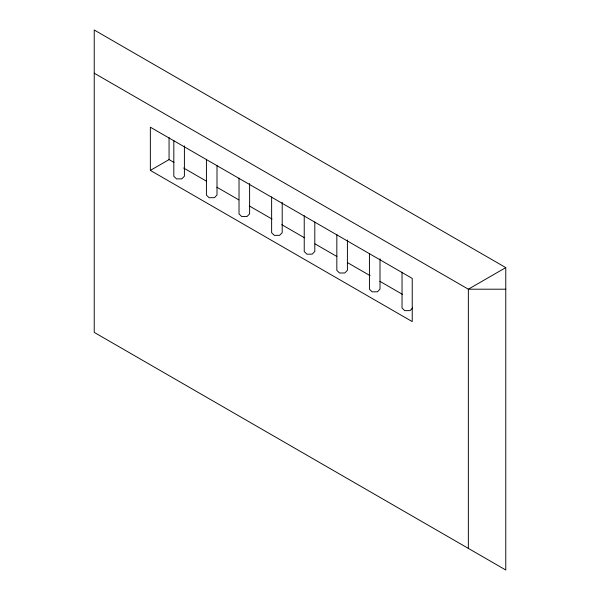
<?xml version="1.0" encoding="UTF-8"?>
<svg xmlns="http://www.w3.org/2000/svg" width="600" height="600" viewBox="0 0 600 600"><rect width="100%" height="100%" fill="white"/><g stroke="black" fill="none" stroke-linecap="round" stroke-linejoin="round"><path stroke-width="0.9" d="M412.612 307.942L410.048 310.612L404.752 310.657L402.037 308.04L402.037 272.19M150.352 170.4L412.237 321.6L412.237 278.4L150.352 127.2L150.352 170.4L169.058 159.6L173.925 162.413M505.77 267.6L94.23 30L94.23 332.4L505.77 570L505.77 267.6L468.353 289.2L94.23 73.2M505.77 289.2L468.353 289.2L468.353 548.4M183.653 168.023L206.355 181.132M216.892 187.215L238.785 199.86M249.322 205.942L272.025 219.053M281.76 224.67L304.462 237.772M315 243.862L336.892 256.5M347.43 262.582L370.132 275.692M379.86 281.31L402.562 294.413M380.01 258.788L380.01 289.118L377.445 291.788L372.15 291.84L369.435 289.215L369.435 253.373M347.407 239.962L347.407 270.293L344.843 272.962L339.548 273.015L336.832 270.397L336.832 234.548M314.805 222.06L314.805 251.475L312.24 254.145L306.945 254.19L304.23 251.572L304.23 215.722M282.202 202.32L282.202 232.65L279.638 235.32L274.343 235.373L271.627 232.748L271.627 196.905M249.608 183.495L249.608 213.825L247.035 216.495L241.748 216.548L239.025 213.93L239.025 178.08M217.005 165.593L217.005 195.007L214.433 197.678L209.145 197.722L206.423 195.105L206.423 159.255M184.403 145.852L184.403 176.183L181.83 178.852L176.542 178.905L173.82 176.28L173.82 140.438M169.058 137.542L169.058 159.6"/></g></svg>
